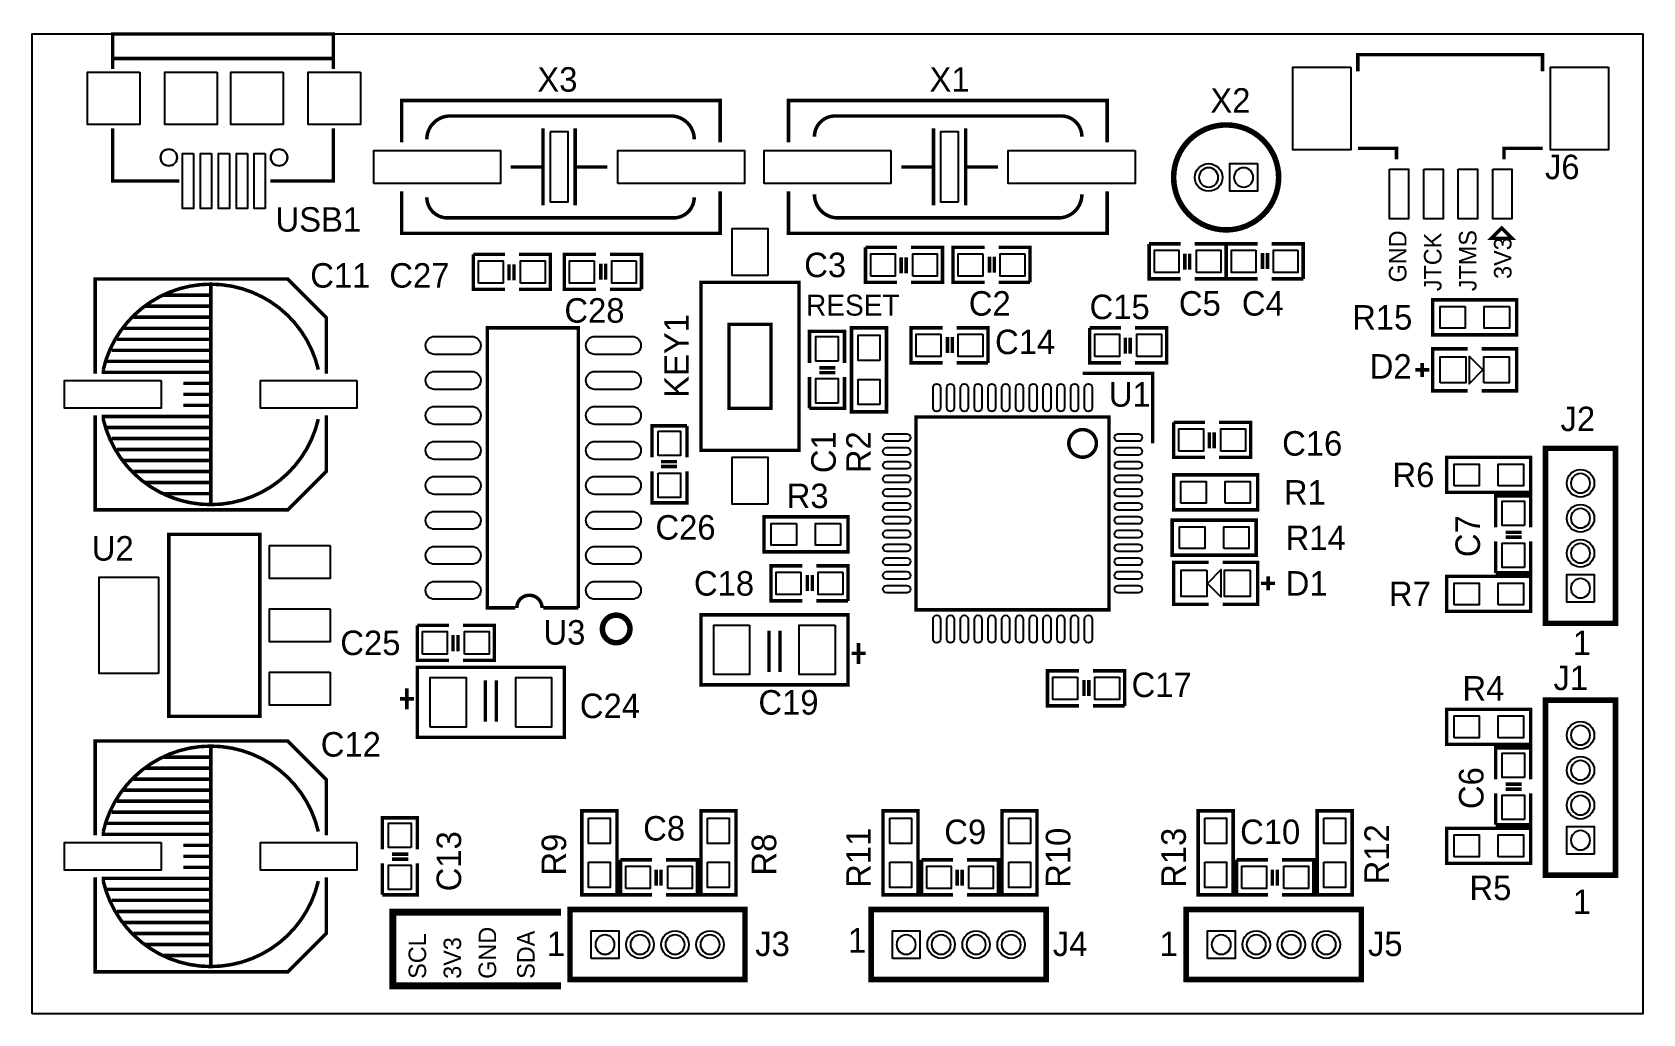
# Model space of a CAD drawing. Extents: x 0 to 58.4, y 0 to 35.6.
import ezdxf
from ezdxf.enums import TextEntityAlignment as Align

# ---------------------------------------------------------------- set-up
doc = ezdxf.new("R2010")
doc.units = 0
for name, color, linetype in [('BG_OUTLINE', 110, 'CONTINUOUS'), ('BO_SILKSCREEN_TOP', 7, 'CONTINUOUS'), ('PG_SILKSCREEN_TOP', 7, 'CONTINUOUS'), ('PIN_TOP', 12, 'CONTINUOUS'), ('RE_DISPLAY_TOP', 142, 'CONTINUOUS'), ('RE_SILKSCREEN_TOP', 7, 'CONTINUOUS')]:
    doc.layers.add(name, color=color, linetype=linetype)

msp = doc.modelspace()

# ---------------------------------------------------------------- linework, layer by layer
at = {"layer": 'BG_OUTLINE'}
msp.add_lwpolyline([(0, 0), (0, 35.56), (58.42, 35.56), (58.42, 0)], close=True, dxfattribs=at)
at = {"layer": 'BO_SILKSCREEN_TOP', "const_width": 0.254}
msp.add_lwpolyline([(19.177, 3.683), (13.081, 3.683), (13.081, 1.016), (19.177, 1.016)], dxfattribs=at)
at = {"layer": 'PG_SILKSCREEN_TOP'}
for points, const_width in [([(2.921, 34.29), (2.921, 35.56), (10.922, 35.56), (10.922, 34.29)], 0.127), ([(10.922, 34.671), (2.921, 34.671)], 0.127), ([(54.785006, 34.207958), (54.785006, 34.807906), (48.084994, 34.807906), (48.084994, 34.207958)], 0.127), ([(13.3985, 31.623), (13.3985, 33.147), (24.9555, 33.147), (24.9555, 31.623)], 0.127), ([(27.432, 31.623), (27.432, 33.147), (38.989, 33.147), (38.989, 31.623)], 0.127), ([(2.921, 30.376114), (2.921, 32.131)], 0.127), ([(10.922, 32.131), (10.922, 30.226), (8.636, 30.226)], 0.127), ([(18.529554, 32.131), (18.529554, 29.337)], 0.127), ([(19.697446, 29.337), (19.697446, 32.131)], 0.127), ([(32.690054, 32.131), (32.690054, 29.337)], 0.127), ([(33.857946, 29.337), (33.857946, 32.131)], 0.127), ([(49.485042, 31.008066), (49.485042, 31.408116), (48.084994, 31.408116)], 0.127), ([(53.384958, 31.008066), (53.384958, 31.408116), (54.785006, 31.408116)], 0.127), ([(5.334, 30.226), (2.921, 30.226), (2.921, 30.376114)], 0.127), ([(17.360392, 30.734), (18.529554, 30.734)], 0.127), ([(20.866608, 30.734), (19.697446, 30.734)], 0.127), ([(31.520892, 30.734), (32.690054, 30.734)], 0.127), ([(35.027108, 30.734), (33.857946, 30.734)], 0.127), ([(24.9555, 29.845), (24.9555, 28.321), (13.3985, 28.321), (13.3985, 29.845)], 0.127), ([(38.989, 29.845), (38.989, 28.321), (27.432, 28.321), (27.432, 29.845)], 0.127), ([(53.682646, 28.140914), (52.920646, 28.140914), (53.301646, 28.521914), (53.682646, 28.140914)], 0.127), ([(17.145, 26.289), (16.002, 26.289), (16.002, 27.559)], 0.127), ([(16.002, 27.559), (17.145, 27.559)], 0.127), ([(17.653, 27.559), (18.796, 27.559), (18.796, 26.289), (17.653, 26.289)], 0.127), ([(20.447, 26.289), (19.304, 26.289), (19.304, 27.559), (20.447, 27.559)], 0.127), ([(20.955, 27.559), (22.098, 27.559), (22.098, 26.289)], 0.127), ([(31.369, 26.543), (30.226, 26.543), (30.226, 27.813)], 0.127), ([(30.226, 27.813), (31.369, 27.813)], 0.127), ([(31.5214, 27.4574), (31.5214, 26.8732)], 0.127), ([(31.6992, 27.4574), (31.6992, 26.8732)], 0.127), ([(31.877, 27.813), (33.02, 27.813), (33.02, 26.543), (31.877, 26.543)], 0.127), ([(34.544, 26.543), (33.401, 26.543), (33.401, 27.813), (34.544, 27.813)], 0.127), ([(34.7218, 26.8986), (34.7218, 27.4828)], 0.127), ([(34.8996, 26.8986), (34.8996, 27.4828)], 0.127), ([(35.052, 27.813), (36.195, 27.813), (36.195, 26.543)], 0.127), ([(41.656, 26.67), (40.513, 26.67), (40.513, 27.94)], 0.127), ([(40.513, 27.94), (41.656, 27.94)], 0.127), ([(41.8084, 27.5844), (41.8084, 27.0002)], 0.127), ([(41.9862, 27.5844), (41.9862, 27.0002)], 0.127), ([(42.164, 27.94), (43.307, 27.94), (43.307, 26.67), (42.164, 26.67)], 0.127), ([(44.45, 26.67), (43.307, 26.67), (43.307, 27.94), (44.45, 27.94)], 0.127), ([(44.6278, 27.0256), (44.6278, 27.6098)], 0.127), ([(44.8056, 27.0256), (44.8056, 27.6098)], 0.127), ([(44.958, 27.94), (46.101, 27.94), (46.101, 26.67)], 0.127), ([(17.2974, 27.2034), (17.2974, 26.6192)], 0.127), ([(17.4752, 27.2034), (17.4752, 26.6192)], 0.127), ([(20.6248, 26.6446), (20.6248, 27.2288)], 0.127), ([(20.8026, 26.6446), (20.8026, 27.2288)], 0.127), ([(10.66673, 23.235158), (10.66673, 25.267158), (9.26973, 26.664158), (2.28473, 26.664158), (2.28473, 23.235158)], 0.127), ([(22.098, 26.289), (20.955, 26.289)], 0.127), ([(24.257, 20.447), (24.257, 26.543), (27.813, 26.543), (27.813, 20.447), (24.257, 20.447)], 0.127), ([(36.195, 26.543), (35.052, 26.543)], 0.127), ([(46.101, 26.67), (44.958, 26.67)], 0.127), ([(6.477, 25.678892), (4.076954, 25.678892)], 0.127), ([(6.477, 26.078942), (4.776978, 26.078942)], 0.127), ([(53.848, 24.638), (50.8, 24.638), (50.8, 25.908), (53.848, 25.908), (53.848, 24.638)], 0.127), ([(6.477, 25.279096), (3.676904, 25.279096)], 0.127), ([(6.477, 24.478996), (3.076956, 24.478996)], 0.127), ([(6.477, 24.879046), (3.277108, 24.879046)], 0.127), ([(17.526, 14.732), (16.51, 14.732), (16.51, 24.892), (19.812, 24.892), (19.812, 14.732)], 0.127), ([(25.273, 21.971), (25.273, 25.019), (26.797, 25.019), (26.797, 21.971), (25.273, 21.971)], 0.127), ([(28.194, 23.622), (28.194, 24.765), (29.464, 24.765), (29.464, 23.622)], 0.127), ([(29.718, 21.844), (29.718, 24.892), (30.988, 24.892), (30.988, 21.844), (29.718, 21.844)], 0.127), ([(33.02, 23.622), (31.877, 23.622), (31.877, 24.892), (33.02, 24.892)], 0.127), ([(33.1978, 23.9776), (33.1978, 24.5618)], 0.127), ([(33.3756, 23.9776), (33.3756, 24.5618)], 0.127), ([(33.528, 24.892), (34.671, 24.892), (34.671, 23.622)], 0.127), ([(39.497, 23.622), (38.354, 23.622), (38.354, 24.892)], 0.127), ([(38.354, 24.892), (39.497, 24.892)], 0.127), ([(39.6494, 24.5364), (39.6494, 23.9522)], 0.127), ([(39.8272, 24.5364), (39.8272, 23.9522)], 0.127), ([(40.005, 24.892), (41.148, 24.892), (41.148, 23.622), (40.005, 23.622)], 0.127), ([(6.477, 24.078946), (2.877058, 24.078946)], 0.127), ([(52.07, 24.13), (50.8, 24.13), (50.8, 22.606), (52.07, 22.606)], 0.127), ([(52.578, 24.13), (53.848, 24.13), (53.848, 22.606), (52.578, 22.606)], 0.127), ([(6.477, 23.678896), (2.676906, 23.678896)], 0.127), ([(28.5496, 23.4442), (29.1338, 23.4442)], 0.127), ([(34.671, 23.622), (33.528, 23.622)], 0.127), ([(50.165, 23.368), (50.673, 23.368)], 0.127), ([(50.419, 23.622), (50.419, 23.114)], 0.127), ([(6.477, 22.87905), (5.477002, 22.87905)], 0.127), ([(29.464, 23.114), (29.464, 21.971), (28.194, 21.971)], 0.127), ([(28.194, 21.971), (28.194, 23.114)], 0.127), ([(28.5496, 23.2664), (29.1338, 23.2664)], 0.127), ([(38.1, 23.241), (40.64, 23.241), (40.64, 20.701)], 0.127), ([(6.477, 22.479), (5.477002, 22.479)], 0.127), ([(10.668, 21.717), (10.668, 19.685), (9.271, 18.288), (2.286, 18.288), (2.286, 21.717)], 0.127), ([(6.477, 22.07895), (5.477002, 22.07895)], 0.127), ([(32.05988, 21.66112), (32.05988, 14.66088), (39.06012, 14.66088), (39.06012, 21.66112), (32.05988, 21.66112)], 0.127), ([(6.477, 21.279104), (2.676906, 21.279104)], 0.127), ([(22.479, 20.193), (22.479, 21.336), (23.749, 21.336)], 0.127), ([(23.749, 21.336), (23.749, 20.193)], 0.127), ([(42.545, 20.193), (41.402, 20.193), (41.402, 21.463)], 0.127), ([(41.402, 21.463), (42.545, 21.463)], 0.127), ([(42.6974, 21.1074), (42.6974, 20.5232)], 0.127), ([(42.8752, 21.1074), (42.8752, 20.5232)], 0.127), ([(43.053, 21.463), (44.196, 21.463), (44.196, 20.193), (43.053, 20.193)], 0.127), ([(6.477, 20.879054), (2.877058, 20.879054)], 0.127), ([(6.477, 20.479004), (3.076956, 20.479004)], 0.127), ([(54.891432, 14.1732), (54.891432, 20.5232), (57.431432, 20.5232), (57.431432, 14.1732), (54.891432, 14.1732)], 0.199898), ([(6.477, 20.078954), (3.277108, 20.078954)], 0.127), ([(23.3934, 20.0406), (22.8092, 20.0406)], 0.127), ([(23.3934, 19.8628), (22.8092, 19.8628)], 0.127), ([(51.308, 20.193), (54.356, 20.193), (54.356, 18.923), (51.308, 18.923), (51.308, 20.193)], 0.127), ([(6.477, 19.678904), (3.676904, 19.678904)], 0.127), ([(6.477, 19.279108), (4.076954, 19.279108)], 0.127), ([(23.749, 19.685), (23.749, 18.542), (22.479, 18.542), (22.479, 19.685)], 0.127), ([(41.402, 19.558), (44.45, 19.558), (44.45, 18.288), (41.402, 18.288), (41.402, 19.558)], 0.127), ([(6.477, 18.879058), (4.776978, 18.879058)], 0.127), ([(53.086, 17.653), (53.086, 18.796), (54.356, 18.796), (54.356, 17.653)], 0.127), ([(29.591, 16.764), (26.543, 16.764), (26.543, 18.034), (29.591, 18.034), (29.591, 16.764)], 0.127), ([(41.3512, 17.916144), (44.3992, 17.916144), (44.3992, 16.646144), (41.3512, 16.646144), (41.3512, 17.916144)], 0.127), ([(53.4416, 17.4752), (54.0258, 17.4752)], 0.127), ([(4.953, 10.795), (4.953, 17.399), (8.255, 17.399), (8.255, 10.795), (4.953, 10.795)], 0.127), ([(54.356, 17.145), (54.356, 16.002), (53.086, 16.002)], 0.127), ([(53.086, 16.002), (53.086, 17.145)], 0.127), ([(53.4416, 17.2974), (54.0258, 17.2974)], 0.127), ([(42.672, 14.859), (41.402, 14.859), (41.402, 16.383), (42.672, 16.383)], 0.127), ([(43.18, 14.859), (44.45, 14.859), (44.45, 16.383), (43.18, 16.383)], 0.127), ([(27.94, 14.986), (26.797, 14.986), (26.797, 16.256), (27.94, 16.256)], 0.127), ([(28.1178, 15.3416), (28.1178, 15.9258)], 0.127), ([(28.2956, 15.3416), (28.2956, 15.9258)], 0.127), ([(28.448, 16.256), (29.591, 16.256), (29.591, 14.986)], 0.127), ([(44.831, 15.367), (44.831, 15.875)], 0.127), ([(51.308, 15.875), (54.356, 15.875), (54.356, 14.605), (51.308, 14.605), (51.308, 15.875)], 0.127), ([(45.085, 15.621), (44.577, 15.621)], 0.127), ([(19.812, 14.732), (18.542, 14.732)], 0.127), ([(29.591, 14.986), (28.448, 14.986)], 0.127), ([(15.113, 12.827), (13.97, 12.827), (13.97, 14.097)], 0.127), ([(13.97, 14.097), (15.113, 14.097)], 0.127), ([(15.621, 14.097), (16.764, 14.097), (16.764, 12.827), (15.621, 12.827)], 0.127), ([(29.591, 11.938), (24.257, 11.938), (24.257, 14.478), (29.591, 14.478), (29.591, 11.938)], 0.127), ([(15.2654, 13.7414), (15.2654, 13.1572)], 0.127), ([(15.4432, 13.7414), (15.4432, 13.1572)], 0.127), ([(26.724102, 12.4079), (26.724102, 13.908024)], 0.127), ([(27.123898, 12.4079), (27.123898, 13.908024)], 0.127), ([(29.972, 12.7), (29.972, 13.462)], 0.127), ([(30.226, 13.081), (29.718, 13.081)], 0.127), ([(13.97, 12.573), (19.304, 12.573), (19.304, 10.033), (13.97, 10.033), (13.97, 12.573)], 0.127), ([(37.973, 11.176), (36.83, 11.176), (36.83, 12.446), (37.973, 12.446)], 0.127), ([(38.481, 12.446), (39.624, 12.446), (39.624, 11.176)], 0.127), ([(13.589, 11.811), (13.589, 11.049)], 0.127), ([(16.437102, 12.1031), (16.437102, 10.602976)], 0.127), ([(16.836898, 12.1031), (16.836898, 10.602976)], 0.127), ([(38.1508, 11.5316), (38.1508, 12.1158)], 0.127), ([(38.3286, 11.5316), (38.3286, 12.1158)], 0.127), ([(13.335, 11.43), (13.843, 11.43)], 0.127), ([(39.624, 11.176), (38.481, 11.176)], 0.127), ([(51.308, 11.049), (54.356, 11.049), (54.356, 9.779), (51.308, 9.779), (51.308, 11.049)], 0.127), ([(54.891432, 5.0292), (54.891432, 11.3792), (57.431432, 11.3792), (57.431432, 5.0292), (54.891432, 5.0292)], 0.199898), ([(10.66673, 6.471158), (10.66673, 8.503158), (9.26973, 9.900158), (2.28473, 9.900158), (2.28473, 6.471158)], 0.127), ([(6.477, 9.314942), (4.776978, 9.314942)], 0.127), ([(53.086, 8.509), (53.086, 9.652), (54.356, 9.652), (54.356, 8.509)], 0.127), ([(6.477, 8.914892), (4.076954, 8.914892)], 0.127), ([(6.477, 8.515096), (3.676904, 8.515096)], 0.127), ([(53.4416, 8.3312), (54.0258, 8.3312)], 0.127), ([(53.4416, 8.1534), (54.0258, 8.1534)], 0.127), ([(6.477, 7.714996), (3.076956, 7.714996)], 0.127), ([(6.477, 8.115046), (3.277108, 8.115046)], 0.127), ([(54.356, 8.001), (54.356, 6.858), (53.086, 6.858)], 0.127), ([(53.086, 6.858), (53.086, 8.001)], 0.127), ([(6.477, 7.314946), (2.877058, 7.314946)], 0.127), ([(12.7, 5.969), (12.7, 7.112), (13.97, 7.112), (13.97, 5.969)], 0.127), ([(21.209, 7.366), (21.209, 4.318), (19.939, 4.318), (19.939, 7.366), (21.209, 7.366)], 0.127), ([(25.527, 7.366), (25.527, 4.318), (24.257, 4.318), (24.257, 7.366), (25.527, 7.366)], 0.127), ([(32.131, 7.366), (32.131, 4.318), (30.861, 4.318), (30.861, 7.366), (32.131, 7.366)], 0.127), ([(36.449, 7.366), (36.449, 4.318), (35.179, 4.318), (35.179, 7.366), (36.449, 7.366)], 0.127), ([(43.561, 7.366), (43.561, 4.318), (42.291, 4.318), (42.291, 7.366), (43.561, 7.366)], 0.127), ([(47.879, 7.366), (47.879, 4.318), (46.609, 4.318), (46.609, 7.366), (47.879, 7.366)], 0.127), ([(6.477, 6.914896), (2.676906, 6.914896)], 0.127), ([(51.308, 6.731), (54.356, 6.731), (54.356, 5.461), (51.308, 5.461), (51.308, 6.731)], 0.127), ([(6.477, 6.11505), (5.477002, 6.11505)], 0.127), ([(13.0556, 5.7912), (13.6398, 5.7912)], 0.127), ([(6.477, 5.715), (5.477002, 5.715)], 0.127), ([(6.477, 5.31495), (5.477002, 5.31495)], 0.127), ([(13.97, 5.461), (13.97, 4.318), (12.7, 4.318)], 0.127), ([(12.7, 4.318), (12.7, 5.461)], 0.127), ([(13.0556, 5.6134), (13.6398, 5.6134)], 0.127), ([(22.479, 4.318), (21.336, 4.318), (21.336, 5.588)], 0.127), ([(21.336, 5.588), (22.479, 5.588)], 0.127), ([(22.6314, 5.2324), (22.6314, 4.6482)], 0.127), ([(22.8092, 5.2324), (22.8092, 4.6482)], 0.127), ([(22.987, 5.588), (24.13, 5.588), (24.13, 4.318), (22.987, 4.318)], 0.127), ([(33.401, 4.318), (32.258, 4.318), (32.258, 5.588)], 0.127), ([(32.258, 5.588), (33.401, 5.588)], 0.127), ([(33.5534, 5.2324), (33.5534, 4.6482)], 0.127), ([(33.7312, 5.2324), (33.7312, 4.6482)], 0.127), ([(33.909, 5.588), (35.052, 5.588), (35.052, 4.318), (33.909, 4.318)], 0.127), ([(44.831, 4.318), (43.688, 4.318), (43.688, 5.588)], 0.127), ([(43.688, 5.588), (44.831, 5.588)], 0.127), ([(44.9834, 5.2324), (44.9834, 4.6482)], 0.127), ([(45.1612, 5.2324), (45.1612, 4.6482)], 0.127), ([(45.339, 5.588), (46.482, 5.588), (46.482, 4.318), (45.339, 4.318)], 0.127), ([(10.668, 4.953), (10.668, 2.921), (9.271, 1.524), (2.286, 1.524), (2.286, 4.953)], 0.127), ([(6.477, 4.515104), (2.676906, 4.515104)], 0.127), ([(6.477, 4.115054), (2.877058, 4.115054)], 0.127), ([(6.477, 3.715004), (3.076956, 3.715004)], 0.127), ([(19.5072, 3.782568), (25.8572, 3.782568), (25.8572, 1.242568), (19.5072, 1.242568), (19.5072, 3.782568)], 0.199898), ([(30.4292, 3.782568), (36.7792, 3.782568), (36.7792, 1.242568), (30.4292, 1.242568), (30.4292, 3.782568)], 0.199898), ([(41.8592, 3.782568), (48.2092, 3.782568), (48.2092, 1.242568), (41.8592, 1.242568), (41.8592, 3.782568)], 0.199898), ([(6.477, 3.314954), (3.277108, 3.314954)], 0.127), ([(6.477, 2.914904), (3.676904, 2.914904)], 0.127), ([(6.477, 2.515108), (4.076954, 2.515108)], 0.127), ([(6.477, 2.115058), (4.776978, 2.115058)], 0.127)]:
    msp.add_lwpolyline(points, dxfattribs=dict(at, const_width=const_width))
for points, const_width in [([(14.313408, 31.733998, -0.414227), (15.163546, 32.583882), (23.16353, 32.583882, -0.41418), (24.013414, 31.733998)], 0.127), ([(38.074092, 31.834074, 0.41417), (37.32403, 32.583882), (29.123894, 32.583882, 0.414117), (28.374086, 31.834074)], 0.127), ([(45.212, 30.353, 1), (41.402, 30.353, 1), (45.212, 30.353)], 0.199898), ([(38.074092, 29.734002, -0.414227), (37.223954, 28.884118), (29.22397, 28.884118, -0.41418), (28.374086, 29.734002)], 0.127), ([(14.313408, 29.633926, 0.41417), (15.06347, 28.884118), (23.263606, 28.884118, 0.414117), (24.013414, 29.633926)], 0.127), ([(6.477, 23.2791), (2.577084, 23.2791), (2.577084, 23.378922, -0.349034), (6.477, 26.478992), (6.477, 18.479008, 0.349034), (10.376916, 21.579078)], 0.127), ([(6.477, 26.478992, -0.349034), (10.376916, 23.378922)], 0.127), ([(6.477, 21.6789), (2.577084, 21.6789), (2.577084, 21.579078, 0.349034), (6.477, 18.479008)], 0.127), ([(38.600126, 20.701, 1), (37.599874, 20.701, 1), (38.600126, 20.701)], 0.127), ([(18.491962, 14.732, 0.599044), (17.78, 15.113)], 0.127), ([(17.78, 15.113, 0.250827), (17.576038, 14.732)], 0.127), ([(21.681948, 13.966952, 1.000096), (20.68195, 13.966952, 0.999904), (21.681948, 13.966952)], 0.199898), ([(6.477, 6.5151), (2.577084, 6.5151), (2.577084, 6.614922, -0.349034), (6.477, 9.714992), (6.477, 1.715008, 0.349034), (10.376916, 4.815078)], 0.127), ([(6.477, 9.714992, -0.349034), (10.376916, 6.614922)], 0.127), ([(6.477, 4.9149), (2.577084, 4.9149), (2.577084, 4.815078, 0.349034), (6.477, 1.715008)], 0.127)]:
    msp.add_lwpolyline(points, format="xyb", dxfattribs=dict(at, const_width=const_width))
for points in [[(18.783554, 32.004), (18.783554, 29.464), (19.443446, 29.464), (19.443446, 32.004)], [(33.603946, 29.464), (33.603946, 32.004), (32.944054, 32.004), (32.944054, 29.464)], [(52.124102, 23.868126), (52.124102, 22.867874), (52.623974, 23.368)], [(43.125898, 15.120874), (43.125898, 16.121126), (42.626026, 15.621)]]:
    msp.add_lwpolyline(points, close=True, dxfattribs=at)
at = {"layer": 'PIN_TOP'}
for points in [[(3.904996, 34.175954), (3.904996, 32.276034), (2.005076, 32.276034), (2.005076, 34.175954)], [(6.704838, 34.175954), (6.704838, 32.276034), (4.804918, 32.276034), (4.804918, 34.175954)], [(9.104884, 34.175954), (9.104884, 32.276034), (7.204964, 32.276034), (7.204964, 34.175954)], [(11.90498, 34.175954), (11.90498, 32.276034), (10.00506, 32.276034), (10.00506, 34.175954)], [(47.82693, 34.350071), (47.82693, 31.350077), (45.726858, 31.350077), (45.726858, 34.350071)], [(57.176924, 34.350071), (57.176924, 31.350077), (55.076852, 31.350077), (55.076852, 34.350071)], [(5.855081, 31.225998), (5.855081, 29.226002), (5.455031, 29.226002), (5.455031, 31.225998)], [(6.505067, 31.225998), (6.505067, 29.226002), (6.105017, 29.226002), (6.105017, 31.225998)], [(7.155053, 31.225998), (7.155053, 29.226002), (6.755003, 29.226002), (6.755003, 31.225998)], [(7.805039, 31.225998), (7.805039, 29.226002), (7.404989, 29.226002), (7.404989, 31.225998)], [(8.455025, 31.225998), (8.455025, 29.226002), (8.054975, 29.226002), (8.054975, 31.225998)], [(12.385548, 30.134052), (12.385548, 31.333948), (16.985488, 31.333948), (16.985488, 30.134052)], [(21.241512, 30.134052), (21.241512, 31.333948), (25.841452, 31.333948), (25.841452, 30.134052)], [(31.145988, 31.333948), (31.145988, 30.134052), (26.546048, 30.134052), (26.546048, 31.333948)], [(40.001952, 31.333948), (40.001952, 30.134052), (35.402012, 30.134052), (35.402012, 31.333948)], [(44.441999, 30.852999), (44.441999, 29.853001), (43.442001, 29.853001), (43.442001, 30.852999)], [(49.226978, 30.650053), (49.927002, 30.650053), (49.927002, 28.849955), (49.226978, 28.849955)], [(50.476912, 30.650053), (51.176936, 30.650053), (51.176936, 28.849955), (50.476912, 28.849955)], [(51.728878, 30.650053), (52.428902, 30.650053), (52.428902, 28.849955), (51.728878, 28.849955)], [(52.975002, 30.650053), (53.675026, 30.650053), (53.675026, 28.849955), (52.975002, 28.849955)], [(26.684986, 26.795095), (25.385014, 26.795095), (25.385014, 28.495117), (26.684986, 28.495117)], [(30.4165, 26.7716), (30.4165, 27.5844), (31.3055, 27.5844), (31.3055, 26.7716)], [(31.9405, 26.7716), (31.9405, 27.5844), (32.8295, 27.5844), (32.8295, 26.7716)], [(34.4805, 27.5844), (34.4805, 26.7716), (33.5915, 26.7716), (33.5915, 27.5844)], [(36.0045, 27.5844), (36.0045, 26.7716), (35.1155, 26.7716), (35.1155, 27.5844)], [(40.7035, 26.8986), (40.7035, 27.7114), (41.5925, 27.7114), (41.5925, 26.8986)], [(42.2275, 26.8986), (42.2275, 27.7114), (43.1165, 27.7114), (43.1165, 26.8986)], [(44.3865, 27.7114), (44.3865, 26.8986), (43.4975, 26.8986), (43.4975, 27.7114)], [(45.9105, 27.7114), (45.9105, 26.8986), (45.0215, 26.8986), (45.0215, 27.7114)], [(16.1925, 26.5176), (16.1925, 27.3304), (17.0815, 27.3304), (17.0815, 26.5176)], [(17.7165, 26.5176), (17.7165, 27.3304), (18.6055, 27.3304), (18.6055, 26.5176)], [(20.3835, 27.3304), (20.3835, 26.5176), (19.4945, 26.5176), (19.4945, 27.3304)], [(21.9075, 27.3304), (21.9075, 26.5176), (21.0185, 26.5176), (21.0185, 27.3304)], [(51.9811, 25.6667), (51.9811, 24.8793), (51.0667, 24.8793), (51.0667, 25.6667)], [(53.5813, 25.6667), (53.5813, 24.8793), (52.6669, 24.8793), (52.6669, 25.6667)], [(29.2354, 23.6855), (28.4226, 23.6855), (28.4226, 24.5745), (29.2354, 24.5745)], [(30.7467, 23.7109), (29.9593, 23.7109), (29.9593, 24.6253), (30.7467, 24.6253)], [(32.9565, 24.6634), (32.9565, 23.8506), (32.0675, 23.8506), (32.0675, 24.6634)], [(34.4805, 24.6634), (34.4805, 23.8506), (33.5915, 23.8506), (33.5915, 24.6634)], [(38.5445, 23.8506), (38.5445, 24.6634), (39.4335, 24.6634), (39.4335, 23.8506)], [(40.0685, 23.8506), (40.0685, 24.6634), (40.9575, 24.6634), (40.9575, 23.8506)], [(51.068986, 22.89302), (51.068986, 23.84298), (51.99888, 23.84298), (51.99888, 22.89302)], [(52.648866, 22.89302), (52.648866, 23.84298), (53.57876, 23.84298), (53.57876, 22.89302)], [(4.677156, 22.978999), (4.677156, 21.979001), (1.177036, 21.979001), (1.177036, 22.978999)], [(11.776964, 22.978999), (11.776964, 21.979001), (8.276844, 21.979001), (8.276844, 22.978999)], [(29.2354, 22.1615), (28.4226, 22.1615), (28.4226, 23.0505), (29.2354, 23.0505)], [(30.7467, 22.1107), (29.9593, 22.1107), (29.9593, 23.0251), (30.7467, 23.0251)], [(22.7076, 21.1455), (23.5204, 21.1455), (23.5204, 20.2565), (22.7076, 20.2565)], [(41.5925, 20.4216), (41.5925, 21.2344), (42.4815, 21.2344), (42.4815, 20.4216)], [(43.1165, 20.4216), (43.1165, 21.2344), (44.0055, 21.2344), (44.0055, 20.4216)], [(26.684986, 18.494883), (25.385014, 18.494883), (25.385014, 20.194905), (26.684986, 20.194905)], [(51.5747, 19.1643), (51.5747, 19.9517), (52.4891, 19.9517), (52.4891, 19.1643)], [(53.1749, 19.1643), (53.1749, 19.9517), (54.0893, 19.9517), (54.0893, 19.1643)], [(22.7076, 19.6215), (23.5204, 19.6215), (23.5204, 18.7325), (22.7076, 18.7325)], [(41.6687, 18.5293), (41.6687, 19.3167), (42.5831, 19.3167), (42.5831, 18.5293)], [(43.2689, 18.5293), (43.2689, 19.3167), (44.1833, 19.3167), (44.1833, 18.5293)], [(54.1274, 17.7165), (53.3146, 17.7165), (53.3146, 18.6055), (54.1274, 18.6055)], [(27.7241, 17.7927), (27.7241, 17.0053), (26.8097, 17.0053), (26.8097, 17.7927)], [(29.3243, 17.7927), (29.3243, 17.0053), (28.4099, 17.0053), (28.4099, 17.7927)], [(41.6179, 16.887444), (41.6179, 17.674844), (42.5323, 17.674844), (42.5323, 16.887444)], [(43.2181, 16.887444), (43.2181, 17.674844), (44.1325, 17.674844), (44.1325, 16.887444)], [(10.804017, 16.996918), (10.804017, 15.797022), (8.604123, 15.797022), (8.604123, 16.996918)], [(54.1274, 16.1925), (53.3146, 16.1925), (53.3146, 17.0815), (54.1274, 17.0815)], [(4.578985, 12.34694), (2.428875, 12.34694), (2.428875, 15.84706), (4.578985, 15.84706)], [(27.8765, 16.0274), (27.8765, 15.2146), (26.9875, 15.2146), (26.9875, 16.0274)], [(29.4005, 16.0274), (29.4005, 15.2146), (28.5115, 15.2146), (28.5115, 16.0274)], [(42.601007, 16.09598), (42.601007, 15.14602), (41.671113, 15.14602), (41.671113, 16.09598)], [(44.180887, 16.09598), (44.180887, 15.14602), (43.250993, 15.14602), (43.250993, 16.09598)], [(56.661431, 14.943201), (55.661433, 14.943201), (55.661433, 15.943199), (56.661431, 15.943199)], [(51.5747, 14.8463), (51.5747, 15.6337), (52.4891, 15.6337), (52.4891, 14.8463)], [(53.1749, 14.8463), (53.1749, 15.6337), (54.0893, 15.6337), (54.0893, 14.8463)], [(10.804017, 14.696948), (10.804017, 13.497052), (8.604123, 13.497052), (8.604123, 14.696948)], [(26.02357, 14.108049), (26.02357, 12.307951), (24.723598, 12.307951), (24.723598, 14.108049)], [(29.124402, 14.108049), (29.124402, 12.307951), (27.82443, 12.307951), (27.82443, 14.108049)], [(14.1605, 13.0556), (14.1605, 13.8684), (15.0495, 13.8684), (15.0495, 13.0556)], [(15.6845, 13.0556), (15.6845, 13.8684), (16.5735, 13.8684), (16.5735, 13.0556)], [(10.804017, 12.396978), (10.804017, 11.197082), (8.604123, 11.197082), (8.604123, 12.396978)], [(14.436598, 10.402824), (14.436598, 12.202922), (15.73657, 12.202922), (15.73657, 10.402824)], [(17.53743, 10.402824), (17.53743, 12.202922), (18.837402, 12.202922), (18.837402, 10.402824)], [(37.9095, 12.2174), (37.9095, 11.4046), (37.0205, 11.4046), (37.0205, 12.2174)], [(39.4335, 12.2174), (39.4335, 11.4046), (38.5445, 11.4046), (38.5445, 12.2174)], [(51.5747, 10.0203), (51.5747, 10.8077), (52.4891, 10.8077), (52.4891, 10.0203)], [(53.1749, 10.0203), (53.1749, 10.8077), (54.0893, 10.8077), (54.0893, 10.0203)], [(54.1274, 8.5725), (53.3146, 8.5725), (53.3146, 9.4615), (54.1274, 9.4615)], [(54.1274, 7.0485), (53.3146, 7.0485), (53.3146, 7.9375), (54.1274, 7.9375)], [(20.1803, 7.0993), (20.9677, 7.0993), (20.9677, 6.1849), (20.1803, 6.1849)], [(24.4983, 7.0993), (25.2857, 7.0993), (25.2857, 6.1849), (24.4983, 6.1849)], [(31.1023, 7.0993), (31.8897, 7.0993), (31.8897, 6.1849), (31.1023, 6.1849)], [(35.4203, 7.0993), (36.2077, 7.0993), (36.2077, 6.1849), (35.4203, 6.1849)], [(42.5323, 7.0993), (43.3197, 7.0993), (43.3197, 6.1849), (42.5323, 6.1849)], [(46.8503, 7.0993), (47.6377, 7.0993), (47.6377, 6.1849), (46.8503, 6.1849)], [(13.7414, 6.0325), (12.9286, 6.0325), (12.9286, 6.9215), (13.7414, 6.9215)], [(51.5747, 5.7023), (51.5747, 6.4897), (52.4891, 6.4897), (52.4891, 5.7023)], [(53.1749, 5.7023), (53.1749, 6.4897), (54.0893, 6.4897), (54.0893, 5.7023)], [(56.661431, 5.799201), (55.661433, 5.799201), (55.661433, 6.799199), (56.661431, 6.799199)], [(4.677156, 6.214999), (4.677156, 5.215001), (1.177036, 5.215001), (1.177036, 6.214999)], [(11.776964, 6.214999), (11.776964, 5.215001), (8.276844, 5.215001), (8.276844, 6.214999)], [(13.7414, 4.5085), (12.9286, 4.5085), (12.9286, 5.3975), (13.7414, 5.3975)], [(20.1803, 5.4991), (20.9677, 5.4991), (20.9677, 4.5847), (20.1803, 4.5847)], [(21.5265, 4.5466), (21.5265, 5.3594), (22.4155, 5.3594), (22.4155, 4.5466)], [(23.0505, 4.5466), (23.0505, 5.3594), (23.9395, 5.3594), (23.9395, 4.5466)], [(24.4983, 5.4991), (25.2857, 5.4991), (25.2857, 4.5847), (24.4983, 4.5847)], [(31.1023, 5.4991), (31.8897, 5.4991), (31.8897, 4.5847), (31.1023, 4.5847)], [(32.4485, 4.5466), (32.4485, 5.3594), (33.3375, 5.3594), (33.3375, 4.5466)], [(33.9725, 4.5466), (33.9725, 5.3594), (34.8615, 5.3594), (34.8615, 4.5466)], [(35.4203, 5.4991), (36.2077, 5.4991), (36.2077, 4.5847), (35.4203, 4.5847)], [(42.5323, 5.4991), (43.3197, 5.4991), (43.3197, 4.5847), (42.5323, 4.5847)], [(43.8785, 4.5466), (43.8785, 5.3594), (44.7675, 5.3594), (44.7675, 4.5466)], [(45.4025, 4.5466), (45.4025, 5.3594), (46.2915, 5.3594), (46.2915, 4.5466)], [(46.8503, 5.4991), (47.6377, 5.4991), (47.6377, 4.5847), (46.8503, 4.5847)], [(20.277074, 2.012442), (20.277074, 3.01244), (21.277072, 3.01244), (21.277072, 2.012442)], [(31.199074, 2.012442), (31.199074, 3.01244), (32.199072, 3.01244), (32.199072, 2.012442)], [(42.629074, 2.012442), (42.629074, 3.01244), (43.629072, 3.01244), (43.629072, 2.012442)]]:
    msp.add_lwpolyline(points, close=True, dxfattribs=at)
for points in [[(14.594205, 24.581993), (15.944215, 24.581993, -1), (15.944215, 23.932007), (14.594205, 23.932007, -1)], [(20.406995, 24.581993), (21.757005, 24.581993, -1), (21.757005, 23.932007), (20.406995, 23.932007, -1)], [(14.594205, 23.311993), (15.944215, 23.311993, -1), (15.944215, 22.662007), (14.594205, 22.662007, -1)], [(20.406995, 23.311993), (21.757005, 23.311993, -1), (21.757005, 22.662007), (20.406995, 22.662007, -1)], [(32.674941, 21.995892), (32.674941, 22.725888, -1), (32.944943, 22.725888), (32.944943, 21.995892, -1)], [(33.175067, 21.995892), (33.175067, 22.725888, -1), (33.445069, 22.725888), (33.445069, 21.995892, -1)], [(33.674939, 21.995892), (33.674939, 22.725888, -1), (33.944941, 22.725888), (33.944941, 21.995892, -1)], [(34.175065, 21.995892), (34.175065, 22.725888, -1), (34.445067, 22.725888), (34.445067, 21.995892, -1)], [(34.674937, 21.995892), (34.674937, 22.725888, -1), (34.944939, 22.725888), (34.944939, 21.995892, -1)], [(35.175063, 21.995892), (35.175063, 22.725888, -1), (35.445065, 22.725888), (35.445065, 21.995892, -1)], [(35.674935, 21.995892), (35.674935, 22.725888, -1), (35.944937, 22.725888), (35.944937, 21.995892, -1)], [(36.175061, 21.995892), (36.175061, 22.725888, -1), (36.445063, 22.725888), (36.445063, 21.995892, -1)], [(36.674933, 21.995892), (36.674933, 22.725888, -1), (36.944935, 22.725888), (36.944935, 21.995892, -1)], [(37.175059, 21.995892), (37.175059, 22.725888, -1), (37.445061, 22.725888), (37.445061, 21.995892, -1)], [(37.674931, 21.995892), (37.674931, 22.725888, -1), (37.944933, 22.725888), (37.944933, 21.995892, -1)], [(38.175057, 21.995892), (38.175057, 22.725888, -1), (38.445059, 22.725888), (38.445059, 21.995892, -1)], [(14.594205, 22.041993), (15.944215, 22.041993, -1), (15.944215, 21.392007), (14.594205, 21.392007, -1)], [(20.406995, 22.041993), (21.757005, 22.041993, -1), (21.757005, 21.392007), (20.406995, 21.392007, -1)], [(31.725108, 20.776057), (30.995112, 20.776057, -1), (30.995112, 21.046059), (31.725108, 21.046059, -1)], [(40.124888, 20.776057), (39.394892, 20.776057, -1), (39.394892, 21.046059), (40.124888, 21.046059, -1)], [(14.594205, 20.771993), (15.944215, 20.771993, -1), (15.944215, 20.122007), (14.594205, 20.122007, -1)], [(20.406995, 20.771993), (21.757005, 20.771993, -1), (21.757005, 20.122007), (20.406995, 20.122007, -1)], [(31.725108, 20.275931), (30.995112, 20.275931, -1), (30.995112, 20.545933), (31.725108, 20.545933, -1)], [(40.124888, 20.275931), (39.394892, 20.275931, -1), (39.394892, 20.545933), (40.124888, 20.545933, -1)], [(31.725108, 19.776059), (30.995112, 19.776059, -1), (30.995112, 20.046061), (31.725108, 20.046061, -1)], [(40.124888, 19.776059), (39.394892, 19.776059, -1), (39.394892, 20.046061), (40.124888, 20.046061, -1)], [(14.594205, 19.501993), (15.944215, 19.501993, -1), (15.944215, 18.852007), (14.594205, 18.852007, -1)], [(20.406995, 19.501993), (21.757005, 19.501993, -1), (21.757005, 18.852007), (20.406995, 18.852007, -1)], [(31.725108, 19.275933), (30.995112, 19.275933, -1), (30.995112, 19.545935), (31.725108, 19.545935, -1)], [(40.124888, 19.275933), (39.394892, 19.275933, -1), (39.394892, 19.545935), (40.124888, 19.545935, -1)], [(31.725108, 18.776061), (30.995112, 18.776061, -1), (30.995112, 19.046063), (31.725108, 19.046063, -1)], [(40.124888, 18.776061), (39.394892, 18.776061, -1), (39.394892, 19.046063), (40.124888, 19.046063, -1)], [(14.594205, 18.231993), (15.944215, 18.231993, -1), (15.944215, 17.582007), (14.594205, 17.582007, -1)], [(20.406995, 18.231993), (21.757005, 18.231993, -1), (21.757005, 17.582007), (20.406995, 17.582007, -1)], [(31.725108, 18.275935), (30.995112, 18.275935, -1), (30.995112, 18.545937), (31.725108, 18.545937, -1)], [(40.124888, 18.275935), (39.394892, 18.275935, -1), (39.394892, 18.545937), (40.124888, 18.545937, -1)], [(31.725108, 17.776063), (30.995112, 17.776063, -1), (30.995112, 18.046065), (31.725108, 18.046065, -1)], [(31.725108, 17.275937), (30.995112, 17.275937, -1), (30.995112, 17.545939), (31.725108, 17.545939, -1)], [(40.124888, 17.776063), (39.394892, 17.776063, -1), (39.394892, 18.046065), (40.124888, 18.046065, -1)], [(40.124888, 17.275937), (39.394892, 17.275937, -1), (39.394892, 17.545939), (40.124888, 17.545939, -1)], [(14.594205, 16.961993), (15.944215, 16.961993, -1), (15.944215, 16.312007), (14.594205, 16.312007, -1)], [(20.406995, 16.961993), (21.757005, 16.961993, -1), (21.757005, 16.312007), (20.406995, 16.312007, -1)], [(31.725108, 16.776065), (30.995112, 16.776065, -1), (30.995112, 17.046067), (31.725108, 17.046067, -1)], [(40.124888, 16.776065), (39.394892, 16.776065, -1), (39.394892, 17.046067), (40.124888, 17.046067, -1)], [(31.725108, 16.275939), (30.995112, 16.275939, -1), (30.995112, 16.545941), (31.725108, 16.545941, -1)], [(40.124888, 16.275939), (39.394892, 16.275939, -1), (39.394892, 16.545941), (40.124888, 16.545941, -1)], [(31.725108, 15.776067), (30.995112, 15.776067, -1), (30.995112, 16.046069), (31.725108, 16.046069, -1)], [(40.124888, 15.776067), (39.394892, 15.776067, -1), (39.394892, 16.046069), (40.124888, 16.046069, -1)], [(14.594205, 15.691993), (15.944215, 15.691993, -1), (15.944215, 15.042007), (14.594205, 15.042007, -1)], [(20.406995, 15.691993), (21.757005, 15.691993, -1), (21.757005, 15.042007), (20.406995, 15.042007, -1)], [(31.725108, 15.275941), (30.995112, 15.275941, -1), (30.995112, 15.545943), (31.725108, 15.545943, -1)], [(40.124888, 15.275941), (39.394892, 15.275941, -1), (39.394892, 15.545943), (40.124888, 15.545943, -1)], [(32.674941, 13.596112), (32.674941, 14.326108, -1), (32.944943, 14.326108), (32.944943, 13.596112, -1)], [(33.175067, 13.596112), (33.175067, 14.326108, -1), (33.445069, 14.326108), (33.445069, 13.596112, -1)], [(33.674939, 13.596112), (33.674939, 14.326108, -1), (33.944941, 14.326108), (33.944941, 13.596112, -1)], [(34.175065, 13.596112), (34.175065, 14.326108, -1), (34.445067, 14.326108), (34.445067, 13.596112, -1)], [(34.674937, 13.596112), (34.674937, 14.326108, -1), (34.944939, 14.326108), (34.944939, 13.596112, -1)], [(35.175063, 13.596112), (35.175063, 14.326108, -1), (35.445065, 14.326108), (35.445065, 13.596112, -1)], [(35.674935, 13.596112), (35.674935, 14.326108, -1), (35.944937, 14.326108), (35.944937, 13.596112, -1)], [(36.175061, 13.596112), (36.175061, 14.326108, -1), (36.445063, 14.326108), (36.445063, 13.596112, -1)], [(36.674933, 13.596112), (36.674933, 14.326108, -1), (36.944935, 14.326108), (36.944935, 13.596112, -1)], [(37.175059, 13.596112), (37.175059, 14.326108, -1), (37.445061, 14.326108), (37.445061, 13.596112, -1)], [(37.674931, 13.596112), (37.674931, 14.326108, -1), (37.944933, 14.326108), (37.944933, 13.596112, -1)], [(38.175057, 13.596112), (38.175057, 14.326108, -1), (38.445059, 14.326108), (38.445059, 13.596112, -1)]]:
    msp.add_lwpolyline(points, format="xyb", close=True, dxfattribs=at)
for centre, radius in [((4.955032, 31.075884), 0.299974), ((8.955024, 31.075884), 0.299974), ((42.672, 30.353), 0.499999), ((56.161432, 19.2532), 0.499999), ((56.161432, 17.9832), 0.499999), ((56.161432, 16.7132), 0.499999), ((56.161432, 10.1092), 0.499999), ((56.161432, 8.8392), 0.499999), ((56.161432, 7.5692), 0.499999), ((22.0472, 2.512568), 0.499999), ((23.3172, 2.512568), 0.499999), ((24.5872, 2.512568), 0.499999), ((32.9692, 2.512568), 0.499999), ((34.2392, 2.512568), 0.499999), ((35.5092, 2.512568), 0.499999), ((44.3992, 2.512568), 0.499999), ((45.6692, 2.512568), 0.499999), ((46.9392, 2.512568), 0.499999)]:
    msp.add_circle(centre, radius, dxfattribs=at)
at = {"layer": 'RE_DISPLAY_TOP'}
for points in [[(5.255006, 31.075884, 1), (4.655058, 31.075884, 1)], [(9.254998, 31.075884, 1), (8.65505, 31.075884, 1)], [(43.022012, 30.353, 1), (42.321988, 30.353, 1)], [(44.292012, 30.353, 1), (43.591988, 30.353, 1)], [(56.511444, 19.2532, 1), (55.81142, 19.2532, 1)], [(56.511444, 17.9832, 1), (55.81142, 17.9832, 1)], [(56.511444, 16.7132, 1), (55.81142, 16.7132, 1)], [(56.511444, 15.4432, 1), (55.81142, 15.4432, 1)], [(56.511444, 10.1092, 1), (55.81142, 10.1092, 1)], [(56.511444, 8.8392, 1), (55.81142, 8.8392, 1)], [(56.511444, 7.5692, 1), (55.81142, 7.5692, 1)], [(56.511444, 6.2992, 1), (55.81142, 6.2992, 1)], [(21.127212, 2.512568, 1), (20.427188, 2.512568, 1)], [(22.397212, 2.512568, 1), (21.697188, 2.512568, 1)], [(23.667212, 2.512568, 1), (22.967188, 2.512568, 1)], [(24.937212, 2.512568, 1), (24.237188, 2.512568, 1)], [(32.049212, 2.512568, 1), (31.349188, 2.512568, 1)], [(33.319212, 2.512568, 1), (32.619188, 2.512568, 1)], [(34.589212, 2.512568, 1), (33.889188, 2.512568, 1)], [(35.859212, 2.512568, 1), (35.159188, 2.512568, 1)], [(43.479212, 2.512568, 1), (42.779188, 2.512568, 1)], [(44.749212, 2.512568, 1), (44.049188, 2.512568, 1)], [(46.019212, 2.512568, 1), (45.319188, 2.512568, 1)], [(47.289212, 2.512568, 1), (46.589188, 2.512568, 1)]]:
    msp.add_lwpolyline(points, format="xyb", close=True, dxfattribs=at)

# ---------------------------------------------------------------- texts
at = {"layer": 'BO_SILKSCREEN_TOP'}
for s, p in [('GND', (49.8475, 26.543)), ('JTCK', (51.1175, 26.2255)), ('JTMS', (52.3875, 26.2255)), ('3V3', (53.6575, 26.67)), ('GND', (16.8275, 1.27)), ('SDA', (18.2245, 1.27)), ('SCL', (14.2875, 1.27)), ('3V3', (15.5575, 1.27))]:
    msp.add_text(s, height=0.635, rotation=90, dxfattribs=at).set_placement(p)
msp.add_text('RESET', height=0.762, dxfattribs=at).set_placement((28.067, 25.3365))
at = {"layer": 'PG_SILKSCREEN_TOP'}
for p in [(55.88, 13.0175), (55.88, 3.6195), (18.669, 2.0955), (29.591, 2.2225), (40.894, 2.0955)]:
    msp.add_text('1', height=0.889, dxfattribs=at).set_placement(p)
at = {"layer": 'RE_SILKSCREEN_TOP'}
for s, p in [('X3', (19.05, 33.4645)), ('X1', (33.274, 33.4645)), ('J6', (55.499, 30.2895)), ('C11', (11.176, 26.3525)), ('D2', (49.276, 23.0505)), ('U2', (2.921, 16.4465)), ('D1', (46.228, 15.1765)), ('U3', (19.304, 13.3985)), ('C19', (27.432, 10.8585)), ('C24', (20.955, 10.7315)), ('C12', (11.557, 9.3345))]:
    msp.add_text(s, height=0.889, dxfattribs=at).set_placement(p, align=Align.CENTER)
for s, p in [('X2', (42.7355, 32.7025)), ('USB1', (8.8265, 28.3845)), ('C3', (28.0035, 26.7335)), ('C27', (12.954, 26.3525)), ('C28', (19.304, 25.0825)), ('C2', (33.9725, 25.3365)), ('C15', (38.354, 25.2095)), ('C5', (41.5925, 25.3365)), ('C4', (43.8785, 25.3365)), ('R15', (47.879, 24.8285)), ('C14', (34.925, 23.9395)), ('U1', (39.0525, 22.0345)), ('J2', (55.4355, 21.1455)), ('C16', (45.339, 20.2565)), ('R6', (49.3395, 19.1135)), ('R1', (45.4025, 18.4785)), ('R3', (27.3685, 18.3515)), ('C26', (22.606, 17.2085)), ('R14', (45.466, 16.8275)), ('C18', (24.003, 15.1765)), ('R7', (49.2125, 14.7955)), ('C25', (11.176, 13.0175)), ('C17', (39.878, 11.4935)), ('J1', (55.1815, 11.7475)), ('R4', (51.8795, 11.3665)), ('C8', (22.1615, 6.2865)), ('C9', (33.0835, 6.1595)), ('C10', (43.815, 6.1595)), ('R5', (52.1335, 4.1275)), ('J3', (26.2255, 2.0955)), ('J4', (37.0205, 2.0955)), ('J5', (48.4505, 2.0955))]:
    msp.add_text(s, height=0.889, dxfattribs=at).set_placement(p)
msp.add_text('KEY1', height=0.889, rotation=90, dxfattribs=at).set_placement((23.8125, 23.876), align=Align.CENTER)
for s, p in [('C1', (29.1465, 19.6215)), ('R2', (30.4165, 19.6215)), ('C7', (52.5145, 16.5735)), ('C6', (52.6415, 7.4295)), ('C13', (15.5575, 4.445)), ('R9', (19.3675, 5.0165)), ('R8', (26.9875, 5.0165)), ('R11', (30.4165, 4.572)), ('R10', (37.6555, 4.572)), ('R13', (41.8465, 4.572)), ('R12', (49.2125, 4.699))]:
    msp.add_text(s, height=0.889, rotation=90, dxfattribs=at).set_placement(p)

doc.saveas('drawing.dxf')
